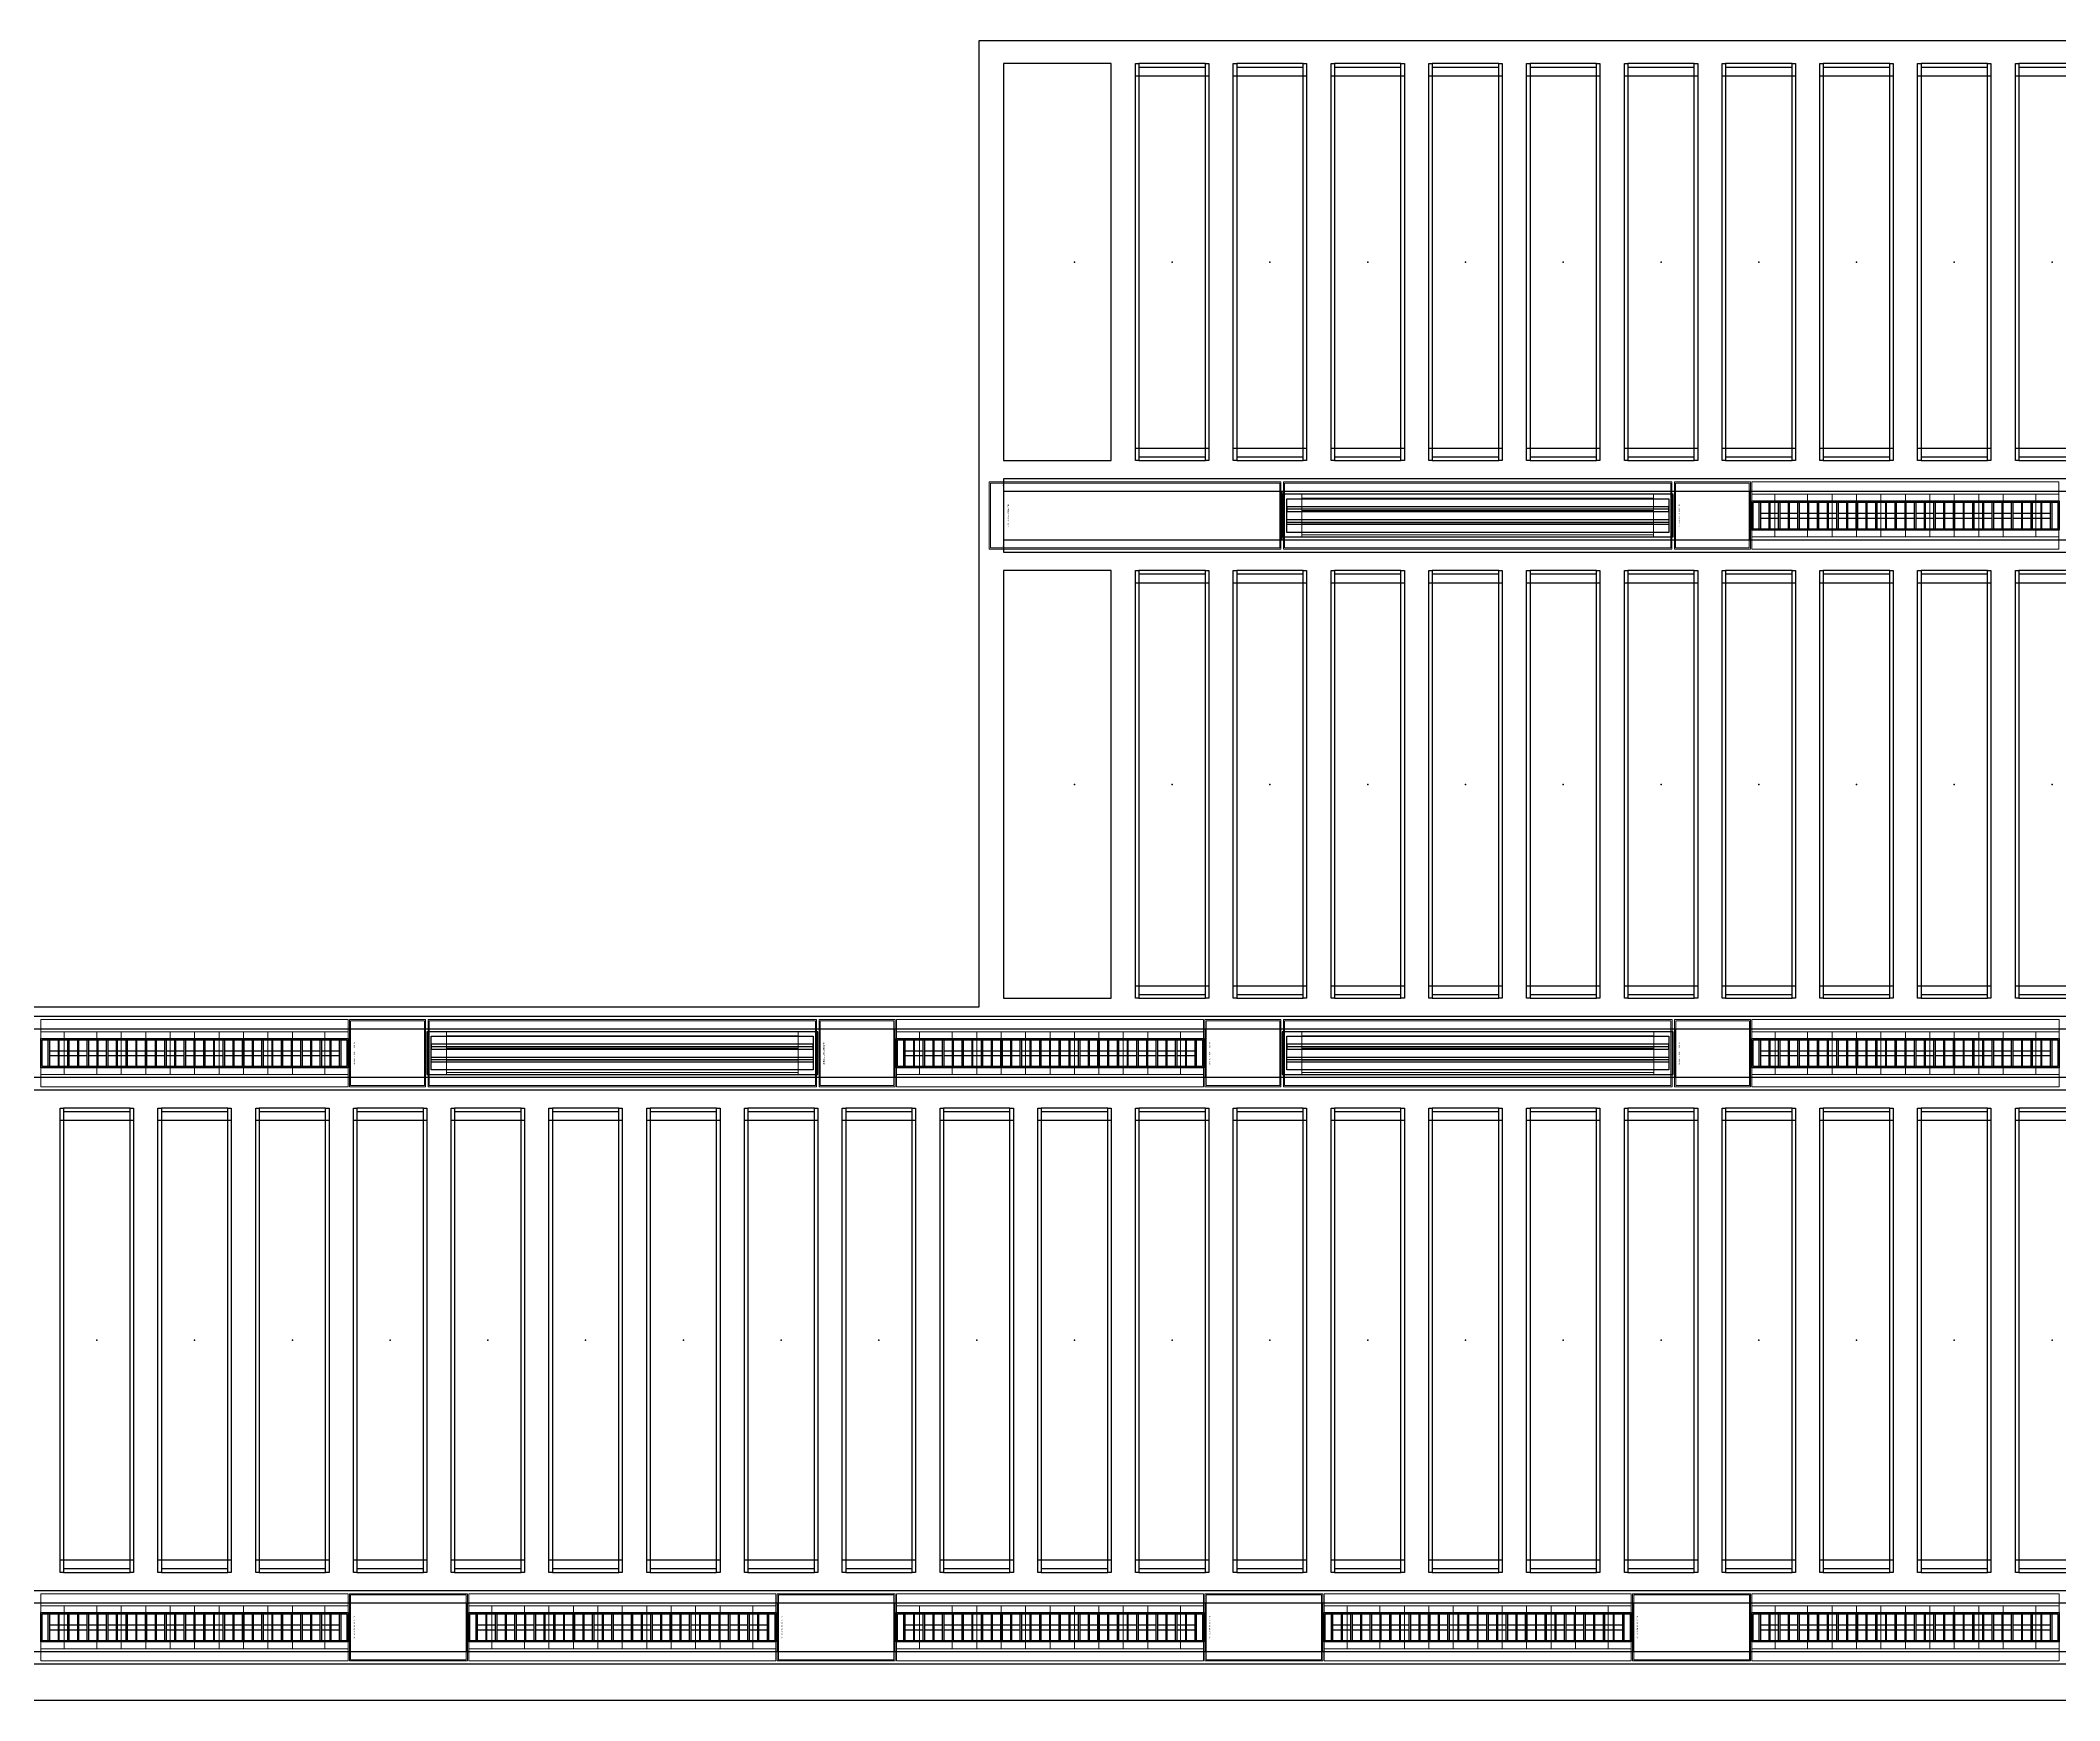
# Model space of a CAD drawing. Header units: millimetres. Extents: x 813027 to 1148939, y -931049 to -10.
# Drawn here: x 1001509 to 1009771, y -914295 to -907500 of the extents above; entities that cross this region are included whole.
import ezdxf
from ezdxf.enums import TextEntityAlignment as Align

# ---------------------------------------------------------------- set-up
doc = ezdxf.new("R2010")
doc.units = ezdxf.units.MM
doc.linetypes.add('DPA_Hidden 50', pattern=[3, 2, -1])
for name, color, linetype in [('000 - WIPEOUT', 250, 'Continuous'), ('001 - ASCESSORIES', 1, 'Continuous'), ('A04_TUBE SERIES', 2, 'Continuous'), ('A11_ALU.SOLID SHEET', 7, 'Continuous')]:
    doc.layers.add(name, color=color, linetype=linetype)
doc.layers.add('A-GLAZ-CURT', color=2, linetype='Continuous', lineweight=9)

# ---------------------------------------------------------------- blocks, each defined once
blk = doc.blocks.new('*U485')
at = {"color": 1}
blk.add_wipeout([(628.5, -60), (-628.5, -60), (-628.5, 60), (628.5, 60)], dxfattribs=at).dxf.layer = '000 - WIPEOUT'
at = {"layer": '001 - ASCESSORIES', "color": 0}
blk.add_lwpolyline([(628.5, -60), (-628.5, -60), (-628.5, 60), (628.5, 60)], close=True, dxfattribs=at)
at = {"layer": '001 - ASCESSORIES'}
for points in [[(623.5, -55), (-623.5, -55), (-623.5, 55), (623.5, 55)], [(-593.5, -55), (-598.5, -55), (-598.5, 55), (-593.5, 55)], [(-558.8, -55), (-553.8, -55), (-553.8, 55), (-558.8, 55)], [(-514, -55), (-519, -55), (-519, 55), (-514, 55)], [(-479.3, -55), (-474.3, -55), (-474.3, 55), (-479.3, 55)], [(-434.6, -55), (-439.6, -55), (-439.6, 55), (-434.6, 55)], [(-399.8, -55), (-394.8, -55), (-394.8, 55), (-399.8, 55)], [(-355.1, -55), (-360.1, -55), (-360.1, 55), (-355.1, 55)], [(-320.4, -55), (-315.4, -55), (-315.4, 55), (-320.4, 55)], [(-275.6, -55), (-280.6, -55), (-280.6, 55), (-275.6, 55)], [(-240.9, -55), (-235.9, -55), (-235.9, 55), (-240.9, 55)], [(-196.2, -55), (-201.2, -55), (-201.2, 55), (-196.2, 55)], [(-161.4, -55), (-156.4, -55), (-156.4, 55), (-161.4, 55)], [(-116.7, -55), (-121.7, -55), (-121.7, 55), (-116.7, 55)], [(-82, -55), (-77, -55), (-77, 55), (-82, 55)], [(-37.2, -55), (-42.2, -55), (-42.2, 55), (-37.2, 55)], [(-2.5, -55), (2.5, -55), (2.5, 55), (-2.5, 55)], [(42.2, -55), (37.2, -55), (37.2, 55), (42.2, 55)], [(77, -55), (82, -55), (82, 55), (77, 55)], [(121.7, -55), (116.7, -55), (116.7, 55), (121.7, 55)], [(156.4, -55), (161.4, -55), (161.4, 55), (156.4, 55)], [(201.2, -55), (196.2, -55), (196.2, 55), (201.2, 55)], [(235.9, -55), (240.9, -55), (240.9, 55), (235.9, 55)], [(280.6, -55), (275.6, -55), (275.6, 55), (280.6, 55)], [(315.4, -55), (320.4, -55), (320.4, 55), (315.4, 55)], [(360.1, -55), (355.1, -55), (355.1, 55), (360.1, 55)], [(394.8, -55), (399.8, -55), (399.8, 55), (394.8, 55)], [(439.6, -55), (434.6, -55), (434.6, 55), (439.6, 55)], [(474.3, -55), (479.3, -55), (479.3, 55), (474.3, 55)], [(519, -55), (514, -55), (514, 55), (519, 55)], [(553.8, -55), (558.8, -55), (558.8, 55), (553.8, 55)], [(598.5, -55), (593.5, -55), (593.5, 55), (598.5, 55)]]:
    blk.add_lwpolyline(points, close=True, dxfattribs=at)
for points in [[(-593.5, 10), (-558.8, 10)], [(-553.8, 10), (-519, 10)], [(-514, 10), (-479.3, 10)], [(-474.3, 10), (-439.6, 10)], [(-434.6, 10), (-399.8, 10)], [(-394.8, 10), (-360.1, 10)], [(-355.1, 10), (-320.4, 10)], [(-315.4, 10), (-280.6, 10)], [(-275.6, 10), (-240.9, 10)], [(-235.9, 10), (-201.2, 10)], [(-196.2, 10), (-161.4, 10)], [(-156.4, 10), (-121.7, 10)], [(-116.7, 10), (-82, 10)], [(-77, 10), (-42.2, 10)], [(-37.2, 10), (-2.5, 10)], [(2.5, 10), (37.2, 10)], [(42.2, 10), (77, 10)], [(82, 10), (116.7, 10)], [(121.7, 10), (156.4, 10)], [(161.4, 10), (196.2, 10)], [(201.2, 10), (235.9, 10)], [(240.9, 10), (275.6, 10)], [(280.6, 10), (315.4, 10)], [(320.4, 10), (355.1, 10)], [(360.1, 10), (394.8, 10)], [(399.8, 10), (434.6, 10)], [(439.6, 10), (474.3, 10)], [(479.3, 10), (514, 10)], [(519, 10), (553.8, 10)], [(558.8, 10), (593.5, 10)], [(-593.5, -10), (-558.8, -10)], [(-553.8, -10), (-519, -10)], [(-514, -10), (-479.3, -10)], [(-474.3, -10), (-439.6, -10)], [(-434.6, -10), (-399.8, -10)], [(-394.8, -10), (-360.1, -10)], [(-355.1, -10), (-320.4, -10)], [(-315.4, -10), (-280.6, -10)], [(-275.6, -10), (-240.9, -10)], [(-235.9, -10), (-201.2, -10)], [(-196.2, -10), (-161.4, -10)], [(-156.4, -10), (-121.7, -10)], [(-116.7, -10), (-82, -10)], [(-77, -10), (-42.2, -10)], [(-37.2, -10), (-2.5, -10)], [(2.5, -10), (37.2, -10)], [(42.2, -10), (77, -10)], [(82, -10), (116.7, -10)], [(121.7, -10), (156.4, -10)], [(161.4, -10), (196.2, -10)], [(201.2, -10), (235.9, -10)], [(240.9, -10), (275.6, -10)], [(280.6, -10), (315.4, -10)], [(320.4, -10), (355.1, -10)], [(360.1, -10), (394.8, -10)], [(399.8, -10), (434.6, -10)], [(439.6, -10), (474.3, -10)], [(479.3, -10), (514, -10)], [(519, -10), (553.8, -10)], [(558.8, -10), (593.5, -10)]]:
    blk.add_lwpolyline(points, dxfattribs=at)
blk = doc.blocks.new('*U497')
blk.add_attdef('EXTR.OVL-LENGTH_', (-25, -59.1), '', height=5)
blk.add_wipeout([(-25, 0), (25, 0), (25, 12190), (-25, 12190)]).dxf.layer = '000 - WIPEOUT'
blk.add_point((0, 0))
at = {"layer": 'A04_TUBE SERIES', "color": 0}
blk.add_lwpolyline([(-25, 0), (25, 0), (25, 12190), (-25, 12190)], close=True, dxfattribs=at)
blk = doc.blocks.new('*U493')
at = {"layer": 'A11_ALU.SOLID SHEET', "color": 0}
blk.add_lwpolyline([(483, -98.8), (483, 98.8), (0, 98.8), (0, -98.8)], close=True, dxfattribs=at)
at = {"layer": 'Defpoints', "color": 250}
blk.add_point((0, 0), dxfattribs=at)
blk.add_text('AL.SHEET-HAT-TYPE-R', height=6, rotation=270, dxfattribs=at).set_placement((15, 0), align=Align.BOTTOM_CENTER)
blk = doc.blocks.new('*U519')
blk.add_attdef('EXTR.OVL-LENGTH_', (-25, -59.1), '', height=5)
blk.add_wipeout([(-25, 0), (25, 0), (25, 12190), (-25, 12190)]).dxf.layer = '000 - WIPEOUT'
blk.add_point((0, 0))
at = {"layer": 'A04_TUBE SERIES', "color": 0}
blk.add_lwpolyline([(-25, 0), (25, 0), (25, 12190), (-25, 12190)], close=True, dxfattribs=at)
blk = doc.blocks.new('*U484')
at = {"layer": '001 - ASCESSORIES', "color": 0, "linetype": 'ByBlock'}
blk.add_lwpolyline([(800, 87.5), (-800, 87.5), (-800, -87.5), (800, -87.5)], close=True, dxfattribs=at)
at = {"layer": '001 - ASCESSORIES', "linetype": 'ByBlock'}
for points in [[(-781.5, 69), (781.5, 69), (781.5, -69), (-781.5, -69)], [(781.5, 36.3), (-781.5, 36.3), (-781.5, 16.3), (781.5, 16.3)], [(-781.5, -16.3), (781.5, -16.3), (781.5, -36.3), (-781.5, -36.3)]]:
    blk.add_lwpolyline(points, close=True, dxfattribs=at)
for points in [[(781.5, 26.3), (-781.5, 26.3)], [(-781.5, -26.3), (781.5, -26.3)]]:
    blk.add_lwpolyline(points, dxfattribs=at)
blk = doc.blocks.new('*U496')
at = {"layer": 'A11_ALU.SOLID SHEET', "color": 0}
blk.add_lwpolyline([(1140, -98.8), (1140, 98.8), (0, 98.8), (0, -98.8)], close=True, dxfattribs=at)
at = {"layer": 'Defpoints', "color": 250}
blk.add_point((0, 0), dxfattribs=at)
blk.add_text('AL.SHEET-HAT-TYPE-R', height=6, rotation=270, dxfattribs=at).set_placement((15, 0), align=Align.BOTTOM_CENTER)
blk = doc.blocks.new('*U490')
at = {"layer": 'A11_ALU.SOLID SHEET', "color": 0}
blk.add_lwpolyline([(311.5, -98.8), (311.5, 98.8), (0, 98.8), (0, -98.8)], close=True, dxfattribs=at)
at = {"layer": 'Defpoints', "color": 250}
blk.add_point((0, 0), dxfattribs=at)
blk.add_text('AL.SHEET-HAT-TYPE-R', height=6, rotation=270, dxfattribs=at).set_placement((15, 0), align=Align.BOTTOM_CENTER)
blk = doc.blocks.new('*U495')
blk.add_attdef('EXTR.OVL-LENGTH_', (-25, -59.1), '', height=5)
blk.add_wipeout([(-25, 0), (25, 0), (25, 134900), (-25, 134900)]).dxf.layer = '000 - WIPEOUT'
at = {"layer": 'A04_TUBE SERIES', "color": 0}
blk.add_lwpolyline([(-25, 0), (25, 0), (25, 134900), (-25, 134900)], close=True, dxfattribs=at)
blk = doc.blocks.new('*U488')
at = {"layer": 'A11_ALU.SOLID SHEET', "color": 0}
blk.add_lwpolyline([(311.5, -98.8), (311.5, 98.8), (0, 98.8), (0, -98.8)], close=True, dxfattribs=at)
at = {"layer": 'Defpoints', "color": 250}
blk.add_point((0, 0), dxfattribs=at)
blk.add_text('AL.SHEET-HAT-TYPE-R', height=6, rotation=270, dxfattribs=at).set_placement((15, 0), align=Align.BOTTOM_CENTER)
blk = doc.blocks.new('*U492')
blk.add_attdef('EXTR.OVL-LENGTH_', (-25, -59.1), '', height=5)
blk.add_wipeout([(-25, 0), (25, 0), (25, 134900), (-25, 134900)]).dxf.layer = '000 - WIPEOUT'
at = {"layer": 'A04_TUBE SERIES', "color": 0}
blk.add_lwpolyline([(-25, 0), (25, 0), (25, 134900), (-25, 134900)], close=True, dxfattribs=at)
blk = doc.blocks.new('*U515')
for p, q in [((-900.3, -41750), (-900.3, -41450)), ((900, -41450), (900, -41750)), ((-900.3, -42150), (-900.3, -41850)), ((900, -41850), (900, -42150)), ((-900.3, -42550), (-900.3, -42250)), ((900, -42250), (900, -42550)), ((-900.3, -42950), (-900.3, -42650)), ((900, -42650), (900, -42950)), ((-900.3, -43350), (-900.3, -43050)), ((900, -43050), (900, -43350)), ((-900.3, -43750), (-900.3, -43450)), ((900, -43450), (900, -43750)), ((-900.3, -44150), (-900.3, -43850)), ((900, -43850), (900, -44150)), ((-900.3, -44550), (-900.3, -44250)), ((900, -44250), (900, -44550)), ((-900.3, -44950), (-900.3, -44650)), ((900, -44650), (900, -44950)), ((-900.3, -45350), (-900.3, -45050)), ((900, -45050), (900, -45350)), ((-900.3, -45750), (-900.3, -45450)), ((900, -45450), (900, -45750)), ((-900.3, -46150), (-900.3, -45850)), ((900, -45850), (900, -46150)), ((-900.3, -46550), (-900.3, -46250)), ((900, -46250), (900, -46550)), ((-900.3, -46950), (-900.3, -46650)), ((900, -46650), (900, -46950)), ((-900.3, -47350), (-900.3, -47050)), ((900, -47050), (900, -47350)), ((-900.3, -47750), (-900.3, -47450)), ((900, -47450), (900, -47750)), ((-900.3, -48150), (-900.3, -47850)), ((900, -47850), (900, -48150)), ((-900.3, -48550), (-900.3, -48250)), ((900, -48250), (900, -48550)), ((-900.3, -48950), (-900.3, -48650)), ((900, -48650), (900, -48950)), ((-900.3, -49350), (-900.3, -49050)), ((900, -49050), (900, -49350)), ((-900.3, -49750), (-900.3, -49450)), ((900, -49450), (900, -49750))]:
    blk.add_line(p, q)
for p in [(0, -41600), (0, -42000), (0, -42400), (0, -42800), (0, -43200), (0, -43600), (0, -44000), (0, -44400), (0, -44800), (0, -45200), (0, -45600), (0, -46000), (0, -46400), (0, -46800), (0, -47200), (0, -47600), (0, -48000), (0, -48400), (0, -48800), (0, -49200), (0, -49600)]:
    blk.add_point(p)
at = {"layer": 'A11_ALU.SOLID SHEET', "color": 0}
for points in [[(-950, -41450), (950, -41450), (950, -41464), (-950, -41464)], [(-950, -41736), (-936, -41736), (-936, -41464), (-950, -41464)], [(950, -41464), (936, -41464), (936, -41736), (950, -41736)], [(-950, -41736), (950, -41736), (950, -41750), (-950, -41750)], [(-950, -41850), (950, -41850), (950, -41864), (-950, -41864)], [(-950, -42136), (-936, -42136), (-936, -41864), (-950, -41864)], [(950, -41864), (936, -41864), (936, -42136), (950, -42136)], [(-950, -42136), (950, -42136), (950, -42150), (-950, -42150)], [(-950, -42250), (950, -42250), (950, -42264), (-950, -42264)], [(-950, -42536), (-936, -42536), (-936, -42264), (-950, -42264)], [(950, -42264), (936, -42264), (936, -42536), (950, -42536)], [(-950, -42536), (950, -42536), (950, -42550), (-950, -42550)], [(-950, -42650), (950, -42650), (950, -42664), (-950, -42664)], [(-950, -42936), (-936, -42936), (-936, -42664), (-950, -42664)], [(950, -42664), (936, -42664), (936, -42936), (950, -42936)], [(-950, -42936), (950, -42936), (950, -42950), (-950, -42950)], [(-950, -43050), (950, -43050), (950, -43064), (-950, -43064)], [(-950, -43336), (-936, -43336), (-936, -43064), (-950, -43064)], [(950, -43064), (936, -43064), (936, -43336), (950, -43336)], [(-950, -43336), (950, -43336), (950, -43350), (-950, -43350)], [(-950, -43450), (950, -43450), (950, -43464), (-950, -43464)], [(-950, -43736), (-936, -43736), (-936, -43464), (-950, -43464)], [(950, -43464), (936, -43464), (936, -43736), (950, -43736)], [(-950, -43736), (950, -43736), (950, -43750), (-950, -43750)], [(-950, -43850), (950, -43850), (950, -43864), (-950, -43864)], [(-950, -44136), (-936, -44136), (-936, -43864), (-950, -43864)], [(950, -43864), (936, -43864), (936, -44136), (950, -44136)], [(-950, -44136), (950, -44136), (950, -44150), (-950, -44150)], [(-950, -44250), (950, -44250), (950, -44264), (-950, -44264)], [(-950, -44536), (-936, -44536), (-936, -44264), (-950, -44264)], [(950, -44264), (936, -44264), (936, -44536), (950, -44536)], [(-950, -44536), (950, -44536), (950, -44550), (-950, -44550)], [(-950, -44650), (950, -44650), (950, -44664), (-950, -44664)], [(-950, -44936), (-936, -44936), (-936, -44664), (-950, -44664)], [(950, -44664), (936, -44664), (936, -44936), (950, -44936)], [(-950, -44936), (950, -44936), (950, -44950), (-950, -44950)], [(-950, -45050), (950, -45050), (950, -45064), (-950, -45064)], [(-950, -45336), (-936, -45336), (-936, -45064), (-950, -45064)], [(950, -45064), (936, -45064), (936, -45336), (950, -45336)], [(-950, -45336), (950, -45336), (950, -45350), (-950, -45350)], [(-950, -45450), (950, -45450), (950, -45464), (-950, -45464)], [(-950, -45736), (-936, -45736), (-936, -45464), (-950, -45464)], [(950, -45464), (936, -45464), (936, -45736), (950, -45736)], [(-950, -45736), (950, -45736), (950, -45750), (-950, -45750)], [(-950, -45850), (950, -45850), (950, -45864), (-950, -45864)], [(-950, -46136), (-936, -46136), (-936, -45864), (-950, -45864)], [(950, -45864), (936, -45864), (936, -46136), (950, -46136)], [(-950, -46136), (950, -46136), (950, -46150), (-950, -46150)], [(-950, -46250), (950, -46250), (950, -46264), (-950, -46264)], [(-950, -46536), (-936, -46536), (-936, -46264), (-950, -46264)], [(950, -46264), (936, -46264), (936, -46536), (950, -46536)], [(-950, -46536), (950, -46536), (950, -46550), (-950, -46550)], [(-950, -46650), (950, -46650), (950, -46664), (-950, -46664)], [(-950, -46936), (-936, -46936), (-936, -46664), (-950, -46664)], [(950, -46664), (936, -46664), (936, -46936), (950, -46936)], [(-950, -46936), (950, -46936), (950, -46950), (-950, -46950)], [(-950, -47050), (950, -47050), (950, -47064), (-950, -47064)], [(-950, -47336), (-936, -47336), (-936, -47064), (-950, -47064)], [(950, -47064), (936, -47064), (936, -47336), (950, -47336)], [(-950, -47336), (950, -47336), (950, -47350), (-950, -47350)], [(-950, -47450), (950, -47450), (950, -47464), (-950, -47464)], [(-950, -47736), (-936, -47736), (-936, -47464), (-950, -47464)], [(950, -47464), (936, -47464), (936, -47736), (950, -47736)], [(-950, -47736), (950, -47736), (950, -47750), (-950, -47750)], [(-950, -47850), (950, -47850), (950, -47864), (-950, -47864)], [(-950, -48136), (-936, -48136), (-936, -47864), (-950, -47864)], [(950, -47864), (936, -47864), (936, -48136), (950, -48136)], [(-950, -48136), (950, -48136), (950, -48150), (-950, -48150)], [(-950, -48250), (950, -48250), (950, -48264), (-950, -48264)], [(-950, -48536), (-936, -48536), (-936, -48264), (-950, -48264)], [(950, -48264), (936, -48264), (936, -48536), (950, -48536)], [(-950, -48536), (950, -48536), (950, -48550), (-950, -48550)], [(-950, -48650), (950, -48650), (950, -48664), (-950, -48664)], [(-950, -48936), (-936, -48936), (-936, -48664), (-950, -48664)], [(950, -48664), (936, -48664), (936, -48936), (950, -48936)], [(-950, -48936), (950, -48936), (950, -48950), (-950, -48950)], [(-950, -49050), (950, -49050), (950, -49064), (-950, -49064)], [(-950, -49336), (-936, -49336), (-936, -49064), (-950, -49064)], [(950, -49064), (936, -49064), (936, -49336), (950, -49336)], [(-950, -49336), (950, -49336), (950, -49350), (-950, -49350)], [(-950, -49450), (950, -49450), (950, -49464), (-950, -49464)], [(-950, -49736), (-936, -49736), (-936, -49464), (-950, -49464)], [(950, -49464), (936, -49464), (936, -49736), (950, -49736)]]:
    blk.add_lwpolyline(points, close=True, dxfattribs=at)
blk = doc.blocks.new('*U520')
for p, q in [((-825.3, 5250), (-825.3, 5550)), ((825, 5550), (825, 5250)), ((-825.3, 4850), (-825.3, 5150)), ((825, 5150), (825, 4850)), ((-825.3, 4450), (-825.3, 4750)), ((825, 4750), (825, 4450)), ((-825.3, 4050), (-825.3, 4350)), ((825, 4350), (825, 4050)), ((-825.3, 3650), (-825.3, 3950)), ((825, 3950), (825, 3650)), ((-825.3, 3250), (-825.3, 3550)), ((825, 3550), (825, 3250)), ((-825.3, 2850), (-825.3, 3150)), ((825, 3150), (825, 2850)), ((-825.3, 2450), (-825.3, 2750)), ((825, 2750), (825, 2450)), ((-825.3, 2050), (-825.3, 2350)), ((825, 2350), (825, 2050)), ((-825.3, 1650), (-825.3, 1950)), ((825, 1950), (825, 1650))]:
    blk.add_line(p, q)
for p in [(0, 5400), (0, 5000), (0, 4600), (0, 4200), (0, 3800), (0, 3400), (0, 3000), (0, 2600), (0, 2200), (0, 1800)]:
    blk.add_point(p)
at = {"layer": 'A11_ALU.SOLID SHEET', "color": 0}
for points in [[(-875, 5550), (875, 5550), (875, 5536), (-875, 5536)], [(-875, 5264), (-861, 5264), (-861, 5536), (-875, 5536)], [(875, 5536), (861, 5536), (861, 5264), (875, 5264)], [(-875, 5264), (875, 5264), (875, 5250), (-875, 5250)], [(-875, 5150), (875, 5150), (875, 5136), (-875, 5136)], [(-875, 4864), (-861, 4864), (-861, 5136), (-875, 5136)], [(875, 5136), (861, 5136), (861, 4864), (875, 4864)], [(-875, 4864), (875, 4864), (875, 4850), (-875, 4850)], [(-875, 4750), (875, 4750), (875, 4736), (-875, 4736)], [(-875, 4464), (-861, 4464), (-861, 4736), (-875, 4736)], [(875, 4736), (861, 4736), (861, 4464), (875, 4464)], [(-875, 4464), (875, 4464), (875, 4450), (-875, 4450)], [(-875, 4350), (875, 4350), (875, 4336), (-875, 4336)], [(-875, 4064), (-861, 4064), (-861, 4336), (-875, 4336)], [(875, 4336), (861, 4336), (861, 4064), (875, 4064)], [(-875, 4064), (875, 4064), (875, 4050), (-875, 4050)], [(-875, 3950), (875, 3950), (875, 3936), (-875, 3936)], [(-875, 3664), (-861, 3664), (-861, 3936), (-875, 3936)], [(875, 3936), (861, 3936), (861, 3664), (875, 3664)], [(-875, 3664), (875, 3664), (875, 3650), (-875, 3650)], [(-875, 3550), (875, 3550), (875, 3536), (-875, 3536)], [(-875, 3264), (-861, 3264), (-861, 3536), (-875, 3536)], [(875, 3536), (861, 3536), (861, 3264), (875, 3264)], [(-875, 3264), (875, 3264), (875, 3250), (-875, 3250)], [(-875, 3150), (875, 3150), (875, 3136), (-875, 3136)], [(-875, 2864), (-861, 2864), (-861, 3136), (-875, 3136)], [(875, 3136), (861, 3136), (861, 2864), (875, 2864)], [(-875, 2864), (875, 2864), (875, 2850), (-875, 2850)], [(-875, 2750), (875, 2750), (875, 2736), (-875, 2736)], [(-875, 2464), (-861, 2464), (-861, 2736), (-875, 2736)], [(875, 2736), (861, 2736), (861, 2464), (875, 2464)], [(-875, 2464), (875, 2464), (875, 2450), (-875, 2450)], [(-875, 2350), (875, 2350), (875, 2336), (-875, 2336)], [(-875, 2064), (-861, 2064), (-861, 2336), (-875, 2336)], [(875, 2336), (861, 2336), (861, 2064), (875, 2064)], [(-875, 2064), (875, 2064), (875, 2050), (-875, 2050)], [(-875, 1950), (875, 1950), (875, 1936), (-875, 1936)], [(-875, 1664), (-861, 1664), (-861, 1936), (-875, 1936)], [(875, 1936), (861, 1936), (861, 1664), (875, 1664)]]:
    blk.add_lwpolyline(points, close=True, dxfattribs=at)
blk = doc.blocks.new('*U521')
for p, q in [((-762.8, 5250), (-762.8, 5550)), ((762.5, 5550), (762.5, 5250)), ((-762.8, 4850), (-762.8, 5150)), ((762.5, 5150), (762.5, 4850)), ((-762.8, 4450), (-762.8, 4750)), ((762.5, 4750), (762.5, 4450)), ((-762.8, 4050), (-762.8, 4350)), ((762.5, 4350), (762.5, 4050)), ((-762.8, 3650), (-762.8, 3950)), ((762.5, 3950), (762.5, 3650)), ((-762.8, 3250), (-762.8, 3550)), ((762.5, 3550), (762.5, 3250)), ((-762.8, 2850), (-762.8, 3150)), ((762.5, 3150), (762.5, 2850)), ((-762.8, 2450), (-762.8, 2750)), ((762.5, 2750), (762.5, 2450)), ((-762.8, 2050), (-762.8, 2350)), ((762.5, 2350), (762.5, 2050)), ((-762.8, 1650), (-762.8, 1950)), ((762.5, 1950), (762.5, 1650))]:
    blk.add_line(p, q)
for p in [(0, 5400), (0, 5000), (0, 4600), (0, 4200), (0, 3800), (0, 3400), (0, 3000), (0, 2600), (0, 2200), (0, 1800)]:
    blk.add_point(p)
at = {"layer": 'A11_ALU.SOLID SHEET', "color": 0}
for points in [[(-812.5, 5550), (812.5, 5550), (812.5, 5536), (-812.5, 5536)], [(-812.5, 5264), (-798.5, 5264), (-798.5, 5536), (-812.5, 5536)], [(812.5, 5536), (798.5, 5536), (798.5, 5264), (812.5, 5264)], [(-812.5, 5264), (812.5, 5264), (812.5, 5250), (-812.5, 5250)], [(-812.5, 5150), (812.5, 5150), (812.5, 5136), (-812.5, 5136)], [(-812.5, 4864), (-798.5, 4864), (-798.5, 5136), (-812.5, 5136)], [(812.5, 5136), (798.5, 5136), (798.5, 4864), (812.5, 4864)], [(-812.5, 4864), (812.5, 4864), (812.5, 4850), (-812.5, 4850)], [(-812.5, 4750), (812.5, 4750), (812.5, 4736), (-812.5, 4736)], [(-812.5, 4464), (-798.5, 4464), (-798.5, 4736), (-812.5, 4736)], [(812.5, 4736), (798.5, 4736), (798.5, 4464), (812.5, 4464)], [(-812.5, 4464), (812.5, 4464), (812.5, 4450), (-812.5, 4450)], [(-812.5, 4350), (812.5, 4350), (812.5, 4336), (-812.5, 4336)], [(-812.5, 4064), (-798.5, 4064), (-798.5, 4336), (-812.5, 4336)], [(812.5, 4336), (798.5, 4336), (798.5, 4064), (812.5, 4064)], [(-812.5, 4064), (812.5, 4064), (812.5, 4050), (-812.5, 4050)], [(-812.5, 3950), (812.5, 3950), (812.5, 3936), (-812.5, 3936)], [(-812.5, 3664), (-798.5, 3664), (-798.5, 3936), (-812.5, 3936)], [(812.5, 3936), (798.5, 3936), (798.5, 3664), (812.5, 3664)], [(-812.5, 3664), (812.5, 3664), (812.5, 3650), (-812.5, 3650)], [(-812.5, 3550), (812.5, 3550), (812.5, 3536), (-812.5, 3536)], [(-812.5, 3264), (-798.5, 3264), (-798.5, 3536), (-812.5, 3536)], [(812.5, 3536), (798.5, 3536), (798.5, 3264), (812.5, 3264)], [(-812.5, 3264), (812.5, 3264), (812.5, 3250), (-812.5, 3250)], [(-812.5, 3150), (812.5, 3150), (812.5, 3136), (-812.5, 3136)], [(-812.5, 2864), (-798.5, 2864), (-798.5, 3136), (-812.5, 3136)], [(812.5, 3136), (798.5, 3136), (798.5, 2864), (812.5, 2864)], [(-812.5, 2864), (812.5, 2864), (812.5, 2850), (-812.5, 2850)], [(-812.5, 2750), (812.5, 2750), (812.5, 2736), (-812.5, 2736)], [(-812.5, 2464), (-798.5, 2464), (-798.5, 2736), (-812.5, 2736)], [(812.5, 2736), (798.5, 2736), (798.5, 2464), (812.5, 2464)], [(-812.5, 2464), (812.5, 2464), (812.5, 2450), (-812.5, 2450)], [(-812.5, 2350), (812.5, 2350), (812.5, 2336), (-812.5, 2336)], [(-812.5, 2064), (-798.5, 2064), (-798.5, 2336), (-812.5, 2336)], [(812.5, 2336), (798.5, 2336), (798.5, 2064), (812.5, 2064)], [(-812.5, 2064), (812.5, 2064), (812.5, 2050), (-812.5, 2050)], [(-812.5, 1950), (812.5, 1950), (812.5, 1936), (-812.5, 1936)], [(-812.5, 1664), (-798.5, 1664), (-798.5, 1936), (-812.5, 1936)], [(812.5, 1936), (798.5, 1936), (798.5, 1664), (812.5, 1664)]]:
    blk.add_lwpolyline(points, close=True, dxfattribs=at)
blk = doc.blocks.new('*U543')
blk.add_point((0, 0))
blk.add_wipeout([(812.5, 250), (812.5, 690), (-812.5, 690), (-812.5, 250)]).dxf.layer = '000 - WIPEOUT'
blk.add_point((0, 400))
at = {"layer": 'A11_ALU.SOLID SHEET', "color": 0}
blk.add_lwpolyline([(812.5, 250), (812.5, 690), (-812.5, 690), (-812.5, 250)], close=True, dxfattribs=at)
blk = doc.blocks.new('*U544')
blk.add_point((0, 0))
blk.add_wipeout([(875, 250), (875, 690), (-875, 690), (-875, 250)]).dxf.layer = '000 - WIPEOUT'
blk.add_point((0, 400))
at = {"layer": 'A11_ALU.SOLID SHEET', "color": 0}
blk.add_lwpolyline([(875, 250), (875, 690), (-875, 690), (-875, 250)], close=True, dxfattribs=at)
blk = doc.blocks.new('C-2-PP21-AR-4160-01-B_20250829-084416_NEWCL')
blk.add_lwpolyline([(-92235, -6455), (-84190, -6455), (-84190, -5820), (-81330, -5820), (-81330, -5345), (-56900, -5345), (-56900, -6455), (-41740, -6455), (-41740, -2500), (-29350, -2500), (-29350, -5482), (-19750, -5482), (-19750, -5480), (-19400, -5480), (-19400, -7995), (-19350, -7995), (-19350, -9295), (-154550, -9295)])
at = {"rotation": 90}
for name, p in [('*U521', (-35550, -3407.5)), ('*U520', (-35550, -5545)), ('*U515', (-86950, -7820))]:
    blk.add_blockref(name, p, dxfattribs=at)
for name, p in [('*U496', (-41640, -4445)), ('*U484', (-39700, -4445)), ('*U488', (-44316.5, -6645)), ('*U484', (-43200, -6645)), ('*U484', (-39700, -6645))]:
    blk.add_blockref(name, p)
for p in [(-37950, -4445), (-44950, -6645), (-41450, -6645), (-37950, -6645), (-39700, -8995), (-37950, -8995)]:
    blk.add_blockref('*U485', p)
at = {"layer": 'A11_ALU.SOLID SHEET', "color": 2, "rotation": 90}
for name, p in [('*U543', (-40950, -3407.5)), ('*U544', (-40950, -5545))]:
    blk.add_blockref(name, p, dxfattribs=at)
for name, p in [('*U490', (-38895, -4445)), ('*U488', (-42395, -6645)), ('*U488', (-40816.5, -6645)), ('*U490', (-38895, -6645)), ('*U493', (-40816.5, -8995)), ('*U493', (-39066.5, -8995))]:
    blk.add_blockref(name, p)
at = {"rotation": 270}
for name, p in [('*U497', (-41640, -4320)), ('*U519', (-41640, -4570)), ('*U492', (-154400, -6520)), ('*U492', (-154400, -6770))]:
    blk.add_blockref(name, p, dxfattribs=at)
blk.add_blockref('*U485', (-41450, -8995))
blk.add_blockref('*U493', (-42566.5, -8995))
blk.add_blockref('*U485', (-43200, -8995))
blk.add_blockref('*U493', (-44316.5, -8995))
blk.add_blockref('*U485', (-44950, -8995))
for p in [(-154400, -8870), (-154400, -9120)]:
    blk.add_blockref('*U495', p, dxfattribs=at)
blk = doc.blocks.new('DPA_CP_Metal Ceiling Panel - Horizontal with Gap-20306943-4160 - LOWER PLATFORM LEVEL - REFLECTED CEILING GENERAL PLAN')
at = {"layer": 'A-GLAZ-CURT'}
for p, q in [((910029.8, -114474.3), (910029.8, -114199.3)), ((910029.8, -114199.3), (910512.8, -114199.3)), ((910029.8, -114474.3), (910029.8, -114199.3)), ((910029.8, -114199.3), (910512.8, -114199.3)), ((910512.8, -114199.3), (910029.8, -114199.3)), ((910029.8, -114199.3), (910029.8, -114474.3)), ((910512.8, -114199.3), (910029.8, -114199.3)), ((910029.8, -114199.3), (910029.8, -114474.3)), ((910029.8, -114474.3), (910029.8, -114199.3)), ((910029.8, -114199.3), (910512.8, -114199.3)), ((910034.8, -114469.3), (910034.8, -114204.3)), ((910034.8, -114204.3), (910507.8, -114204.3)), ((910507.8, -114204.3), (910507.8, -114469.3)), ((910512.8, -114474.3), (910512.8, -114199.3)), ((910512.8, -114199.3), (910512.8, -114474.3)), ((910512.8, -114474.3), (910512.8, -114199.3)), ((910512.8, -114474.3), (910512.8, -114199.3)), ((910512.8, -114199.3), (910512.8, -114474.3)), ((910029.8, -114474.3), (910512.8, -114474.3)), ((910512.8, -114474.3), (910029.8, -114474.3)), ((910029.8, -114474.3), (910512.8, -114474.3)), ((910029.8, -114474.3), (910512.8, -114474.3)), ((910512.8, -114474.3), (910029.8, -114474.3)), ((910034.8, -114469.3), (910507.8, -114469.3))]:
    blk.add_line(p, q, dxfattribs=at)
blk = doc.blocks.new('DPA_CP_Metal Ceiling Luminaire1 - Linear Luminaire 2-14739897-4160 - LOWER PLATFORM LEVEL - REFLECTED CEILING GENERAL PLAN')
at = {"layer": 'A-GLAZ-CURT'}
for p, q in [((901767.8, -114474.3), (901767.8, -114199.3)), ((901767.8, -114199.3), (903024.8, -114199.3)), ((901767.8, -114199.3), (901767.8, -114474.3)), ((903024.8, -114199.3), (901767.8, -114199.3)), ((901767.8, -114199.3), (903024.8, -114199.3)), ((901767.8, -114249.3), (901767.8, -114474.3)), ((901767.8, -114249.3), (903024.8, -114249.3)), ((903024.8, -114199.3), (903024.8, -114474.3)), ((903024.8, -114474.3), (903024.8, -114199.3)), ((903024.8, -114249.3), (903024.8, -114474.3)), ((901767.8, -114424.3), (903024.8, -114424.3)), ((903024.8, -114474.3), (901767.8, -114474.3)), ((903024.8, -114474.3), (901767.8, -114474.3)), ((901767.8, -114474.3), (903024.8, -114474.3))]:
    blk.add_line(p, q, dxfattribs=at)
at = {"layer": 'A-GLAZ-CURT', "linetype": 'DPA_Hidden 50'}
for p, q in [((901862.8, -114249.3), (901862.8, -114424.3)), ((901996.3, -114249.3), (901996.3, -114424.3)), ((902096.3, -114249.3), (902096.3, -114424.3)), ((902196.3, -114249.3), (902196.3, -114424.3)), ((902296.3, -114249.3), (902296.3, -114424.3)), ((902396.3, -114249.3), (902396.3, -114424.3)), ((902496.3, -114249.3), (902496.3, -114424.3)), ((902596.3, -114249.3), (902596.3, -114424.3)), ((902696.3, -114249.3), (902696.3, -114424.3)), ((902796.3, -114249.3), (902796.3, -114424.3)), ((902929.8, -114249.3), (902929.8, -114424.3))]:
    blk.add_line(p, q, dxfattribs=at)
blk = doc.blocks.new('DPA_CP_Metal Ceiling Panel - Horizontal with Gap-20311979-4160 - LOWER PLATFORM LEVEL - REFLECTED CEILING GENERAL PLAN')
at = {"layer": 'A-GLAZ-CURT'}
for p, q in [((1005397.6, -109924.3), (1005397.6, -109649.3)), ((1005397.6, -109649.3), (1006591.3, -109649.3)), ((1005397.6, -109924.3), (1005397.6, -109649.3)), ((1005397.6, -109649.3), (1006591.3, -109649.3)), ((1006591.3, -109649.3), (1005397.6, -109649.3)), ((1005397.6, -109649.3), (1005397.6, -109924.3)), ((1006591.3, -109649.3), (1005397.6, -109649.3)), ((1005397.6, -109649.3), (1005397.6, -109924.3)), ((1005397.6, -109924.3), (1005397.6, -109649.3)), ((1005397.6, -109649.3), (1006591.3, -109649.3)), ((1005402.6, -109919.3), (1005402.6, -109654.3)), ((1005402.6, -109654.3), (1006586.3, -109654.3)), ((1006586.3, -109654.3), (1006586.3, -109919.3)), ((1006591.3, -109924.3), (1006591.3, -109649.3)), ((1006591.3, -109649.3), (1006591.3, -109924.3)), ((1006591.3, -109924.3), (1006591.3, -109649.3)), ((1006591.3, -109924.3), (1006591.3, -109649.3)), ((1006591.3, -109649.3), (1006591.3, -109924.3)), ((1005397.6, -109924.3), (1006591.3, -109924.3)), ((1006591.3, -109924.3), (1005397.6, -109924.3)), ((1005397.6, -109924.3), (1006591.3, -109924.3)), ((1005397.6, -109924.3), (1006591.3, -109924.3)), ((1006591.3, -109924.3), (1005397.6, -109924.3)), ((1005402.6, -109919.3), (1006586.3, -109919.3))]:
    blk.add_line(p, q, dxfattribs=at)
blk = doc.blocks.new('DPA_CP_Metal Ceiling Air Supply - Linear Diffuser Air Supply-14762131-4160 - LOWER PLATFORM LEVEL - REFLECTED CEILING GENERAL PLAN')
at = {"layer": 'A-GLAZ-CURT'}
h = blk.add_hatch(dxfattribs=at)
h.set_pattern_fill('FP_13', color=256, style=0, pattern_type=2)
h.set_pattern_definition([(180, (909396.33, -109824.28), (6e-15, 50), [])])
h.paths.add_polyline_path([(908676.3, -109874.3), (910116.3, -109874.3), (910116.3, -109699.3), (908676.3, -109699.3)])
for p, q in [((908601.3, -109924.3), (908601.3, -109649.3)), ((908601.3, -109649.3), (910191.3, -109649.3)), ((908601.3, -109924.3), (908601.3, -109649.3)), ((908601.3, -109649.3), (910191.3, -109649.3)), ((910191.3, -109649.3), (908601.3, -109649.3)), ((908601.3, -109649.3), (908601.3, -109924.3)), ((910191.3, -109649.3), (908601.3, -109649.3)), ((908601.3, -109649.3), (908601.3, -109924.3)), ((908601.3, -109924.3), (908601.3, -109649.3)), ((908601.3, -109649.3), (910191.3, -109649.3)), ((908606.3, -109919.3), (908606.3, -109654.3)), ((908606.3, -109654.3), (910186.3, -109654.3)), ((910116.3, -109699.3), (908676.3, -109699.3)), ((908676.3, -109699.3), (908676.3, -109874.3)), ((908676.3, -109874.3), (908676.3, -109699.3)), ((908676.3, -109699.3), (910116.3, -109699.3)), ((908676.3, -109874.3), (908676.3, -109699.3)), ((908676.3, -109699.3), (910116.3, -109699.3)), ((910116.3, -109699.3), (908676.3, -109699.3)), ((908676.3, -109699.3), (908676.3, -109874.3)), ((910116.3, -109874.3), (910116.3, -109699.3)), ((910116.3, -109699.3), (910116.3, -109874.3)), ((910116.3, -109699.3), (910116.3, -109874.3)), ((910116.3, -109874.3), (910116.3, -109699.3)), ((910186.3, -109654.3), (910186.3, -109919.3)), ((910191.3, -109924.3), (910191.3, -109649.3)), ((910191.3, -109649.3), (910191.3, -109924.3)), ((910191.3, -109924.3), (910191.3, -109649.3)), ((910191.3, -109924.3), (910191.3, -109649.3)), ((910191.3, -109649.3), (910191.3, -109924.3)), ((908676.3, -109874.3), (910116.3, -109874.3)), ((910116.3, -109874.3), (908676.3, -109874.3)), ((910116.3, -109874.3), (908676.3, -109874.3)), ((908676.3, -109874.3), (910116.3, -109874.3)), ((908601.3, -109924.3), (910191.3, -109924.3)), ((910191.3, -109924.3), (908601.3, -109924.3)), ((908601.3, -109924.3), (910191.3, -109924.3)), ((908601.3, -109924.3), (910191.3, -109924.3)), ((910191.3, -109924.3), (908601.3, -109924.3)), ((908606.3, -109919.3), (910186.3, -109919.3))]:
    blk.add_line(p, q, dxfattribs=at)
blk = doc.blocks.new('DPA_CP_Metal Ceiling Panel - Horizontal with Gap-V13-4160 - LOWER PLATFORM LEVEL - REFLECTED CEILING GENERAL PLAN')
at = {"layer": 'A-GLAZ-CURT'}
for p, q in [((1008201.3, -109924.3), (1008201.3, -109649.3)), ((1008201.3, -109649.3), (1008512.8, -109649.3)), ((1008201.3, -109924.3), (1008201.3, -109649.3)), ((1008512.8, -109649.3), (1008201.3, -109649.3)), ((1008201.3, -109649.3), (1008201.3, -109924.3)), ((1008201.3, -109649.3), (1008201.3, -109924.3)), ((1008201.3, -109924.3), (1008201.3, -109649.3)), ((1008201.3, -109649.3), (1008512.8, -109649.3)), ((1008203.6, -109649.3), (1008512.8, -109649.3)), ((1008512.8, -109649.3), (1008203.6, -109649.3)), ((1008206.3, -109919.3), (1008206.3, -109654.3)), ((1008206.3, -109654.3), (1008507.8, -109654.3)), ((1008507.8, -109654.3), (1008507.8, -109919.3)), ((1008512.8, -109924.3), (1008512.8, -109649.3)), ((1008512.8, -109649.3), (1008512.8, -109924.3)), ((1008512.8, -109924.3), (1008512.8, -109649.3)), ((1008512.8, -109924.3), (1008512.8, -109649.3)), ((1008512.8, -109649.3), (1008512.8, -109924.3)), ((1008201.3, -109924.3), (1008512.8, -109924.3)), ((1008201.3, -109924.3), (1008512.8, -109924.3)), ((1008512.8, -109924.3), (1008201.3, -109924.3)), ((1008512.8, -109924.3), (1008203.6, -109924.3)), ((1008203.6, -109924.3), (1008512.8, -109924.3)), ((1008206.3, -109919.3), (1008507.8, -109919.3))]:
    blk.add_line(p, q, dxfattribs=at)
blk = doc.blocks.new('DPA_CP_Metal Ceiling Luminaire2 - Linear Luminaire 2-14763311-4160 - LOWER PLATFORM LEVEL - REFLECTED CEILING GENERAL PLAN')
at = {"layer": 'A-GLAZ-CURT'}
for p, q in [((907017.8, -109924.3), (907017.8, -109649.3)), ((907017.8, -109649.3), (908274.8, -109649.3)), ((907017.8, -109649.3), (907017.8, -109924.3)), ((908274.8, -109649.3), (907017.8, -109649.3)), ((907017.8, -109649.3), (908274.8, -109649.3)), ((907017.8, -109699.3), (907017.8, -109924.3)), ((907017.8, -109699.3), (908274.8, -109699.3)), ((908274.8, -109649.3), (908274.8, -109924.3)), ((908274.8, -109924.3), (908274.8, -109649.3)), ((908274.8, -109699.3), (908274.8, -109924.3)), ((907017.8, -109874.3), (908274.8, -109874.3)), ((908274.8, -109924.3), (907017.8, -109924.3)), ((908274.8, -109924.3), (907017.8, -109924.3)), ((907017.8, -109924.3), (908274.8, -109924.3))]:
    blk.add_line(p, q, dxfattribs=at)
at = {"layer": 'A-GLAZ-CURT', "linetype": 'DPA_Hidden 50'}
for p, q in [((907112.8, -109699.3), (907112.8, -109874.3)), ((907246.3, -109699.3), (907246.3, -109874.3)), ((907346.3, -109699.3), (907346.3, -109874.3)), ((907446.3, -109699.3), (907446.3, -109874.3)), ((907546.3, -109699.3), (907546.3, -109874.3)), ((907646.3, -109699.3), (907646.3, -109874.3)), ((907746.3, -109699.3), (907746.3, -109874.3)), ((907846.3, -109699.3), (907846.3, -109874.3)), ((907946.3, -109699.3), (907946.3, -109874.3)), ((908046.3, -109699.3), (908046.3, -109874.3)), ((908179.8, -109699.3), (908179.8, -109874.3))]:
    blk.add_line(p, q, dxfattribs=at)
blk = doc.blocks.new('DPA_CP_Metal Ceiling Panel - Horizontal with Gap-20308794-4160 - LOWER PLATFORM LEVEL - REFLECTED CEILING GENERAL PLAN')
at = {"layer": 'A-GLAZ-CURT'}
for p, q in [((910201.3, -109924.3), (910201.3, -109649.3)), ((910201.3, -109649.3), (910512.8, -109649.3)), ((910201.3, -109924.3), (910201.3, -109649.3)), ((910201.3, -109649.3), (910512.8, -109649.3)), ((910512.8, -109649.3), (910201.3, -109649.3)), ((910201.3, -109649.3), (910201.3, -109924.3)), ((910512.8, -109649.3), (910201.3, -109649.3)), ((910201.3, -109649.3), (910201.3, -109924.3)), ((910201.3, -109924.3), (910201.3, -109649.3)), ((910201.3, -109649.3), (910512.8, -109649.3)), ((910206.3, -109919.3), (910206.3, -109654.3)), ((910206.3, -109654.3), (910507.8, -109654.3)), ((910507.8, -109654.3), (910507.8, -109919.3)), ((910512.8, -109924.3), (910512.8, -109649.3)), ((910512.8, -109649.3), (910512.8, -109924.3)), ((910512.8, -109924.3), (910512.8, -109649.3)), ((910512.8, -109924.3), (910512.8, -109649.3)), ((910512.8, -109649.3), (910512.8, -109924.3)), ((910201.3, -109924.3), (910512.8, -109924.3)), ((910512.8, -109924.3), (910201.3, -109924.3)), ((910201.3, -109924.3), (910512.8, -109924.3)), ((910201.3, -109924.3), (910512.8, -109924.3)), ((910512.8, -109924.3), (910201.3, -109924.3)), ((910206.3, -109919.3), (910507.8, -109919.3))]:
    blk.add_line(p, q, dxfattribs=at)

msp = doc.modelspace()

# ---------------------------------------------------------------- block references
msp.add_blockref('C-2-PP21-AR-4160-01-B_20250829-084416_NEWCL', (1047090, -905000))

# ---------------------------------------------------------------- next in the draw order: block references
at = {"layer": 'A-GLAZ-CURT'}
for name, p in [('DPA_CP_Metal Ceiling Panel - Horizontal with Gap-20311979-4160 - LOWER PLATFORM LEVEL - REFLECTED CEILING GENERAL PLAN', (-6.5, -799658)), ('DPA_CP_Metal Ceiling Air Supply - Linear Diffuser Air Supply-14762131-4160 - LOWER PLATFORM LEVEL - REFLECTED CEILING GENERAL PLAN', (97993.5, -799658)), ('DPA_CP_Metal Ceiling Panel - Horizontal with Gap-V13-4160 - LOWER PLATFORM LEVEL - REFLECTED CEILING GENERAL PLAN', (-6.5, -799658)), ('DPA_CP_Metal Ceiling Luminaire2 - Linear Luminaire 2-14763311-4160 - LOWER PLATFORM LEVEL - REFLECTED CEILING GENERAL PLAN', (101493.5, -799658)), ('DPA_CP_Metal Ceiling Luminaire1 - Linear Luminaire 2-14739897-4160 - LOWER PLATFORM LEVEL - REFLECTED CEILING GENERAL PLAN', (99743.7, -797308.2)), ('DPA_CP_Metal Ceiling Panel - Horizontal with Gap-20308794-4160 - LOWER PLATFORM LEVEL - REFLECTED CEILING GENERAL PLAN', (92572.2, -801858.2)), ('DPA_CP_Metal Ceiling Air Supply - Linear Diffuser Air Supply-14762131-4160 - LOWER PLATFORM LEVEL - REFLECTED CEILING GENERAL PLAN', (94493.7, -801858.2)), ('DPA_CP_Metal Ceiling Panel - Horizontal with Gap-20308794-4160 - LOWER PLATFORM LEVEL - REFLECTED CEILING GENERAL PLAN', (94493.7, -801858.2)), ('DPA_CP_Metal Ceiling Luminaire1 - Linear Luminaire 2-14739897-4160 - LOWER PLATFORM LEVEL - REFLECTED CEILING GENERAL PLAN', (103243.7, -797308.2)), ('DPA_CP_Metal Ceiling Panel - Horizontal with Gap-20308794-4160 - LOWER PLATFORM LEVEL - REFLECTED CEILING GENERAL PLAN', (96072.2, -801858.2)), ('DPA_CP_Metal Ceiling Air Supply - Linear Diffuser Air Supply-14762131-4160 - LOWER PLATFORM LEVEL - REFLECTED CEILING GENERAL PLAN', (97993.7, -801858.2)), ('DPA_CP_Metal Ceiling Panel - Horizontal with Gap-V13-4160 - LOWER PLATFORM LEVEL - REFLECTED CEILING GENERAL PLAN', (-6.3, -801858.2)), ('DPA_CP_Metal Ceiling Luminaire2 - Linear Luminaire 2-14763311-4160 - LOWER PLATFORM LEVEL - REFLECTED CEILING GENERAL PLAN', (101493.7, -801858.2)), ('DPA_CP_Metal Ceiling Luminaire1 - Linear Luminaire 2-14739897-4160 - LOWER PLATFORM LEVEL - REFLECTED CEILING GENERAL PLAN', (99743.7, -799658.2)), ('DPA_CP_Metal Ceiling Panel - Horizontal with Gap-20306943-4160 - LOWER PLATFORM LEVEL - REFLECTED CEILING GENERAL PLAN', (92743.7, -799658.2)), ('DPA_CP_Metal Ceiling Luminaire1 - Linear Luminaire 2-14739897-4160 - LOWER PLATFORM LEVEL - REFLECTED CEILING GENERAL PLAN', (101493.7, -799658.2)), ('DPA_CP_Metal Ceiling Panel - Horizontal with Gap-20306943-4160 - LOWER PLATFORM LEVEL - REFLECTED CEILING GENERAL PLAN', (94493.7, -799658.2)), ('DPA_CP_Metal Ceiling Luminaire1 - Linear Luminaire 2-14739897-4160 - LOWER PLATFORM LEVEL - REFLECTED CEILING GENERAL PLAN', (103243.7, -799658.2)), ('DPA_CP_Metal Ceiling Panel - Horizontal with Gap-20306943-4160 - LOWER PLATFORM LEVEL - REFLECTED CEILING GENERAL PLAN', (96243.7, -799658.2)), ('DPA_CP_Metal Ceiling Luminaire1 - Linear Luminaire 2-14739897-4160 - LOWER PLATFORM LEVEL - REFLECTED CEILING GENERAL PLAN', (104993.7, -799658.2)), ('DPA_CP_Metal Ceiling Panel - Horizontal with Gap-20306943-4160 - LOWER PLATFORM LEVEL - REFLECTED CEILING GENERAL PLAN', (97993.7, -799658.2)), ('DPA_CP_Metal Ceiling Luminaire1 - Linear Luminaire 2-14739897-4160 - LOWER PLATFORM LEVEL - REFLECTED CEILING GENERAL PLAN', (106743.7, -799658.2))]:
    msp.add_blockref(name, p, dxfattribs=at)

doc.saveas('drawing.dxf')
